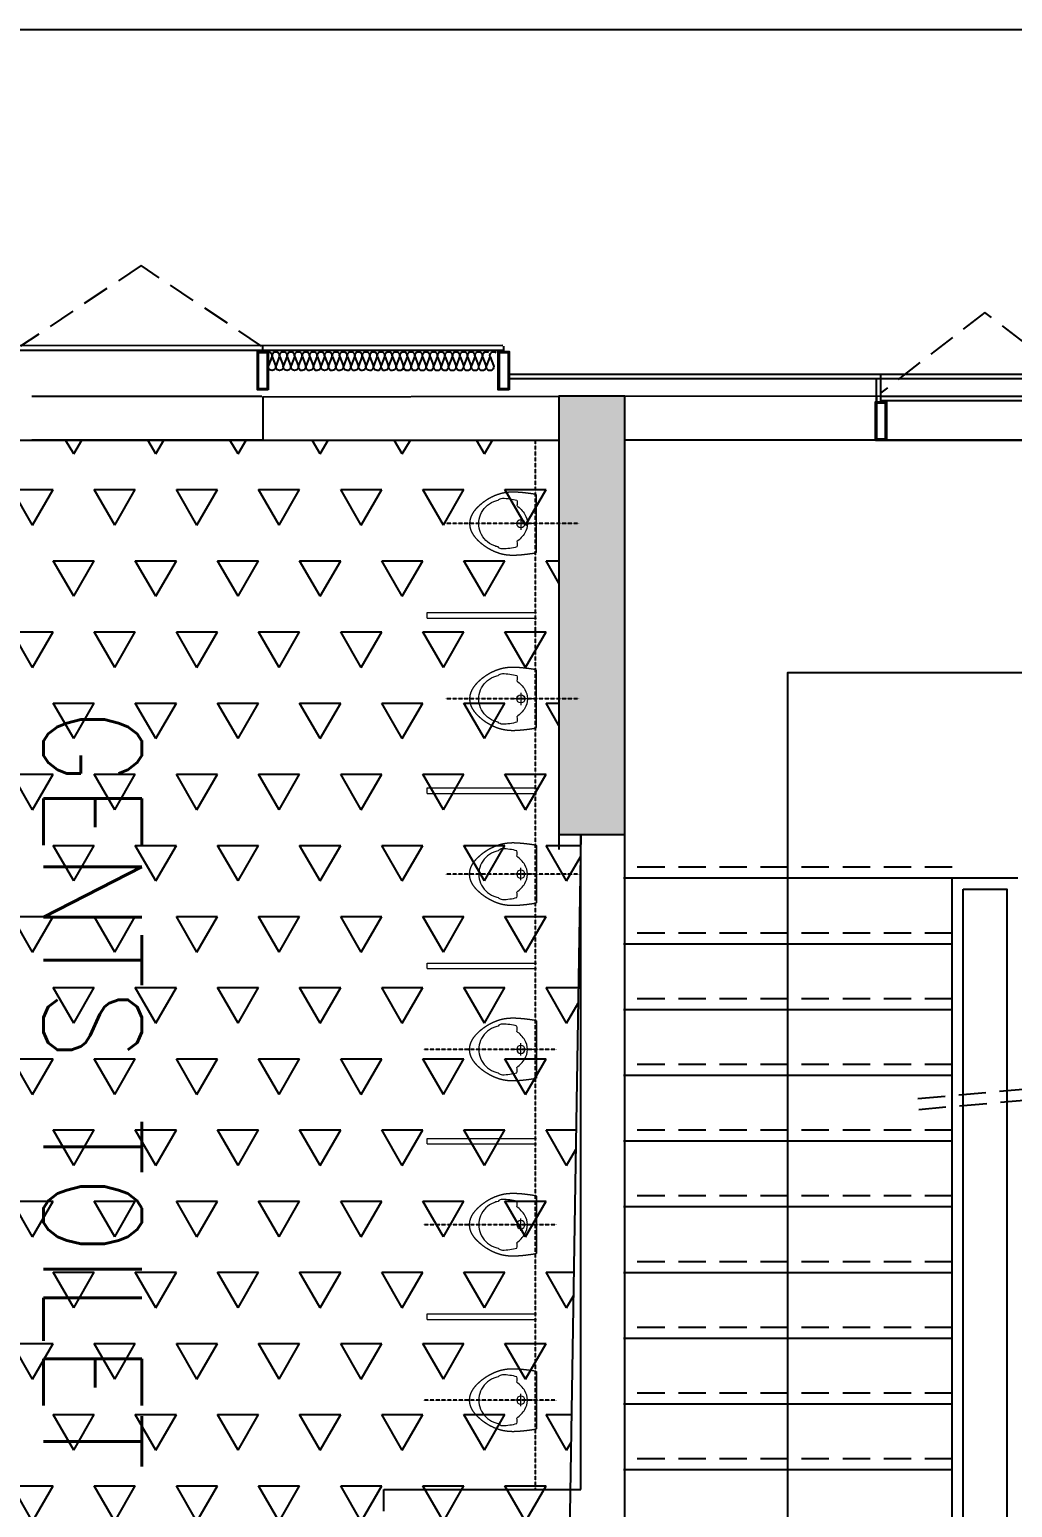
# Model space of a CAD drawing. Header units: millimetres. Extents: x 4688743 to 4806056, y -3017657 to -2960297.
# Drawn here: x 4745236 to 4749723, y -2970836 to -2964091 of the extents above; entities that cross this region are included whole.
import ezdxf

# ---------------------------------------------------------------- set-up
doc = ezdxf.new("R2010")
doc.units = ezdxf.units.MM
doc.header["$MEASUREMENT"] = 0
doc.linetypes.add('CONTINU', pattern=[0])
doc.linetypes.add('HIDDEN', pattern=[0.375, 0.25, -0.125])
for name, color, linetype in [('a-col', 3, 'Continuous'), ('a-cutline', 21, 'HIDDEN'), ('a-ele 1', 1, 'Continuous'), ('a-hat col', 254, 'Continuous'), ('a-railing', 58, 'Continuous'), ('a-spandral panel', 151, 'Continuous'), ('a-stair', 1, 'Continuous'), ('a-stair cl', 162, 'Continuous'), ('a-stairwell', 4, 'Continuous'), ('a-strl line', 59, 'HIDDEN'), ('a-text m', 4, 'Continuous'), ('a-vision panel', 141, 'Continuous'), ('C-WALL', 123, 'Continuous'), ('ELE1', 1, 'Continuous'), ('glazing', 5, 'Continuous'), ('I-CEIL', 11, 'CONTINU'), ('I-CLNG-GRID', 31, 'Continuous'), ('I-PART', 1, 'Continuous'), ('MATEL CLADDING', 145, 'Continuous'), ('PARTITION', 152, 'Continuous'), ('PL carpet', 7, 'Continuous'), ('thin', 1, 'Continuous'), ('wall', 4, 'Continuous')]:
    doc.layers.add(name, color=color, linetype=linetype)
doc.layers.add('FIXTURES', color=1, linetype='Continuous', lineweight=15)
doc.styles.add('a-textm', font='simplex.shx', dxfattribs={"width": 0.85})

# ---------------------------------------------------------------- blocks, each defined once
blk = doc.blocks.new('PROFILE_GLZ_MULI_END')
at = {"color": 4}
blk.add_lwpolyline([(25, -25), (25, 0)], dxfattribs=at)
for points in [[(50, -200), (0, -200), (0, -25), (50, -25)], [(45, -195), (5, -195), (5, -30), (45, -30)]]:
    blk.add_lwpolyline(points, close=True, dxfattribs=at)
blk = doc.blocks.new('SP')
at = {"layer": 'a-spandral panel'}
for p, q in [((32124.2, -28116, 0), (32095.8, -28105.2, 0)), ((32124.2, -28116, 0), (32095.8, -28105.2, 0)), ((32124.2, -28117.6, 0), (32095.8, -28128.4, 0)), ((32124.2, -28117.6, 0), (32095.8, -28128.4, 0)), ((32124.2, -28140.8, 0), (32095.8, -28130, 0)), ((32124.2, -28140.8, 0), (32095.8, -28130, 0)), ((32124.2, -28142.4, 0), (32095.8, -28153.2, 0)), ((32124.2, -28142.4, 0), (32095.8, -28153.2, 0)), ((32124.2, -28165.6, 0), (32095.8, -28154.8, 0)), ((32124.2, -28165.6, 0), (32095.8, -28154.8, 0)), ((32124.2, -28167.2, 0), (32095.8, -28178, 0)), ((32124.2, -28167.2, 0), (32095.8, -28178, 0)), ((32124.2, -28190.5, 0), (32095.8, -28179.7, 0)), ((32124.2, -28190.5, 0), (32095.8, -28179.7, 0)), ((32124.2, -28192.1, 0), (32095.8, -28202.9, 0)), ((32124.2, -28192.1, 0), (32095.8, -28202.9, 0)), ((32124.2, -28215.3, 0), (32095.8, -28204.5, 0)), ((32124.2, -28215.3, 0), (32095.8, -28204.5, 0)), ((32124.2, -28216.9, 0), (32095.8, -28227.7, 0)), ((32124.2, -28216.9, 0), (32095.8, -28227.7, 0)), ((32124.2, -28240.1, 0), (32095.8, -28229.3, 0)), ((32124.2, -28240.1, 0), (32095.8, -28229.3, 0)), ((32124.2, -28241.8, 0), (32095.8, -28252.5, 0)), ((32124.2, -28241.8, 0), (32095.8, -28252.5, 0)), ((32124.2, -28265, 0), (32095.8, -28254.2, 0)), ((32124.2, -28265, 0), (32095.8, -28254.2, 0)), ((32124.2, -28266.6, 0), (32095.8, -28277.4, 0)), ((32124.2, -28266.6, 0), (32095.8, -28277.4, 0)), ((32124.2, -28289.8, 0), (32095.8, -28279, 0)), ((32124.2, -28289.8, 0), (32095.8, -28279, 0)), ((32124.2, -28291.4, 0), (32095.8, -28302.2, 0)), ((32124.2, -28291.4, 0), (32095.8, -28302.2, 0)), ((32124.2, -28314.7, 0), (32095.8, -28303.9, 0)), ((32124.2, -28314.7, 0), (32095.8, -28303.9, 0)), ((32124.2, -28314.7, 0), (32095.8, -28303.9, 0)), ((32124.2, -28314.7, 0), (32095.8, -28303.9, 0)), ((32124.2, -28316.3, 0), (32095.8, -28327.1, 0)), ((32124.2, -28316.3, 0), (32095.8, -28327.1, 0)), ((32124.2, -28316.3, 0), (32095.8, -28327.1, 0)), ((32124.2, -28316.3, 0), (32095.8, -28327.1, 0)), ((32124.2, -28339.5, 0), (32095.8, -28328.7, 0)), ((32124.2, -28339.5, 0), (32095.8, -28328.7, 0)), ((32124.2, -28341.1, 0), (32095.8, -28351.9, 0)), ((32124.2, -28341.1, 0), (32095.8, -28351.9, 0)), ((32124.2, -28364.4, 0), (32095.8, -28353.6, 0)), ((32124.2, -28364.4, 0), (32095.8, -28353.6, 0)), ((32124.2, -28366, 0), (32095.8, -28376.8, 0)), ((32124.2, -28389.2, 0), (32095.8, -28378.4, 0)), ((32124.2, -28389.2, 0), (32095.8, -28378.4, 0)), ((32124.2, -28390.8, 0), (32095.8, -28401.6, 0)), ((32124.2, -28390.8, 0), (32095.8, -28401.6, 0)), ((32124.2, -28414, 0), (32095.8, -28403.2, 0)), ((32124.2, -28414, 0), (32095.8, -28403.2, 0)), ((32124.2, -28415.6, 0), (32095.8, -28426.4, 0)), ((32124.2, -28415.6, 0), (32095.8, -28426.4, 0)), ((32124.2, -28438.9, 0), (32095.8, -28428.1, 0)), ((32124.2, -28438.9, 0), (32095.8, -28428.1, 0)), ((32124.2, -28440.5, 0), (32095.8, -28451.3, 0)), ((32124.2, -28440.5, 0), (32095.8, -28451.3, 0)), ((32124.2, -28463.7, 0), (32095.8, -28452.9, 0)), ((32124.2, -28463.7, 0), (32095.8, -28452.9, 0)), ((32124.2, -28465.3, 0), (32095.8, -28476.1, 0)), ((32124.2, -28465.3, 0), (32095.8, -28476.1, 0)), ((32124.2, -28488.5, 0), (32095.8, -28477.7, 0)), ((32124.2, -28488.5, 0), (32095.8, -28477.7, 0)), ((32124.2, -28490.2, 0), (32095.8, -28501, 0)), ((32124.2, -28490.2, 0), (32095.8, -28501, 0)), ((32124.2, -28513.4, 0), (32095.8, -28502.6, 0)), ((32124.2, -28513.4, 0), (32095.8, -28502.6, 0)), ((32124.2, -28515, 0), (32095.8, -28525.8, 0)), ((32124.2, -28515, 0), (32095.8, -28525.8, 0)), ((32124.2, -28538.2, 0), (32095.8, -28527.4, 0)), ((32124.2, -28538.2, 0), (32095.8, -28527.4, 0)), ((32124.2, -28539.8, 0), (32095.8, -28550.6, 0)), ((32124.2, -28539.8, 0), (32095.8, -28550.6, 0)), ((32124.2, -28563.1, 0), (32095.8, -28552.3, 0)), ((32124.2, -28563.1, 0), (32095.8, -28552.3, 0)), ((32124.2, -28564.7, 0), (32095.8, -28575.5, 0)), ((32124.2, -28588, 0), (32095.8, -28577.2, 0)), ((32124.2, -28588, 0), (32095.8, -28577.2, 0)), ((32124.2, -28589.6, 0), (32095.8, -28600.4, 0)), ((32124.2, -28589.6, 0), (32095.8, -28600.4, 0)), ((32124.2, -28612.8, 0), (32095.8, -28602, 0)), ((32124.2, -28612.8, 0), (32095.8, -28602, 0)), ((32124.2, -28614.4, 0), (32095.8, -28625.2, 0)), ((32124.2, -28614.4, 0), (32095.8, -28625.2, 0)), ((32124.2, -28637.7, 0), (32095.8, -28626.9, 0)), ((32124.2, -28637.7, 0), (32095.8, -28626.9, 0)), ((32124.2, -28639.3, 0), (32095.8, -28650.1, 0)), ((32124.2, -28639.3, 0), (32095.8, -28650.1, 0)), ((32124.2, -28662.5, 0), (32095.8, -28651.7, 0)), ((32124.2, -28662.5, 0), (32095.8, -28651.7, 0)), ((32124.2, -28664.1, 0), (32095.8, -28674.9, 0)), ((32124.2, -28664.1, 0), (32095.8, -28674.9, 0)), ((32124.2, -28687.4, 0), (32095.8, -28676.6, 0)), ((32124.2, -28689, 0), (32095.8, -28699.8, 0)), ((32124.2, -28712.2, 0), (32095.8, -28701.4, 0)), ((32124.2, -28713.8, 0), (32095.8, -28724.6, 0)), ((32124.2, -28737, 0), (32095.8, -28726.2, 0)), ((32124.2, -28738.6, 0), (32095.8, -28749.4, 0)), ((32124.2, -28761.9, 0), (32095.8, -28751.1, 0)), ((32124.2, -28763.5, 0), (32095.8, -28774.3, 0)), ((32124.2, -28786.7, 0), (32095.8, -28775.9, 0)), ((32124.2, -28788.3, 0), (32095.8, -28799.1, 0)), ((32124.2, -28811.5, 0), (32095.8, -28800.7, 0)), ((32124.2, -28813.1, 0), (32095.8, -28823.9, 0)), ((32124.2, -28836.4, 0), (32095.8, -28825.6, 0)), ((32124.2, -28838, 0), (32095.8, -28848.8, 0))]:
    blk.add_line(p, q, dxfattribs=at)
at = {"layer": 'a-spandral panel', "extrusion": (0, 0, -1)}
for centre, major_axis, start_param, end_param in [((32091.4, -28116.8, 0), (12.4, 0.1), 1.213288, 5.080477), ((32091.4, -28141.6, 0), (12.4, 0.1), 1.213288, 5.080477), ((32128.6, -28104.4, 0), (-12.4, 0), 3.039863, 5.075357), ((32128.6, -28129.2, 0), (-12.4, 0), 1.207828, 5.075357), ((32091.4, -28166.4, 0), (12.4, 0.1), 1.213288, 5.080477), ((32091.4, -28191.3, 0), (12.4, 0.1), 1.213288, 5.080477), ((32128.6, -28154, 0), (-12.4, 0), 1.207828, 5.075357), ((32128.6, -28178.9, 0), (-12.4, 0), 1.207828, 5.075357), ((32091.4, -28216.1, 0), (12.4, 0.1), 1.213288, 5.080477), ((32091.4, -28240.9, 0), (-12.4, 0.3), 4.32193, 8.189119), ((32128.6, -28203.7, 0), (-12.4, 0), 1.207828, 5.075357), ((32128.6, -28228.5, 0), (12.4, 0.1), 4.360844, 8.228374), ((32091.4, -28265.8, 0), (-12.4, 0.3), 4.32193, 8.189119), ((32091.4, -28290.6, 0), (12.4, 0.2), 1.224344, 5.091533), ((32128.6, -28253.4, 0), (-12.4, 0), 1.207828, 5.075357), ((32128.6, -28278.2, 0), (-12.4, 0), 1.207828, 5.075357), ((32091.4, -28315.5, 0), (12.4, 0.1), 1.213288, 5.080477), ((32091.4, -28315.5, 0), (12.4, 0.1), 1.213288, 5.080477), ((32091.4, -28340.3, 0), (12.4, 0.1), 1.213288, 5.080477), ((32128.6, -28303.1, 0), (12.4, 0.1), 4.360844, 8.228374), ((32128.6, -28327.9, 0), (12.4, 0.1), 4.360844, 8.228374), ((32091.4, -28365.2, 0), (-12.4, 0.1), 4.344301, 8.21149), ((32091.4, -28390, 0), (12.4, 0.1), 1.213288, 5.080477), ((32128.6, -28352.7, 0), (-12.4, 0), 1.207828, 5.075357), ((32128.6, -28377.6, 0), (-12.4, 0), 1.207828, 5.075357), ((32091.4, -28414.8, 0), (12.4, 0.1), 1.213288, 5.080477), ((32091.4, -28439.7, 0), (-12.4, 0.1), 4.344301, 8.21149), ((32128.6, -28402.4, 0), (12.4, 0.1), 4.360844, 8.228374), ((32128.6, -28427.2, 0), (-12.4, 0), 1.207828, 5.075357), ((32091.4, -28464.5, 0), (-12.4, 0.1), 4.344301, 8.21149), ((32091.4, -28489.4, 0), (12.4, 0.1), 1.213288, 5.080477), ((32128.6, -28452.1, 0), (-12.4, 0), 1.207828, 5.075357), ((32128.6, -28476.9, 0), (-12.4, 0), 1.207828, 5.075357), ((32091.4, -28514.2, 0), (-12.4, 0.3), 4.32193, 8.189119), ((32091.4, -28539, 0), (-12.4, 0.3), 4.32193, 8.189119), ((32128.6, -28501.8, 0), (12.4, 0.1), 4.360844, 8.228374), ((32128.6, -28526.6, 0), (-12.4, 0), 1.207828, 5.075357), ((32091.4, -28563.9, 0), (12.4, 0.2), 2.415472, 5.091533), ((32091.4, -28563.9, 0), (-12.4, 0.3), 4.32193, 8.189119), ((32091.4, -28588.8, 0), (-12.4, 0.1), 4.344301, 8.21149), ((32128.6, -28551.5, 0), (-12.4, 0), 1.207828, 5.075357), ((32128.6, -28576.4, 0), (-12.4, 0), 1.207828, 5.075357), ((32091.4, -28613.6, 0), (12.4, 0.1), 1.213288, 5.080477), ((32091.4, -28638.5, 0), (-12.4, 0.3), 4.32193, 8.189119), ((32128.6, -28601.2, 0), (-12.4, 0), 1.207828, 5.075357), ((32128.6, -28626.1, 0), (12.4, 0.1), 4.360844, 8.228374), ((32091.4, -28663.3, 0), (-12.4, 0.3), 4.32193, 8.189119), ((32091.4, -28688.2, 0), (-12.4, 0.3), 4.32193, 8.189119), ((32128.6, -28650.9, 0), (-12.4, 0), 1.207828, 5.075357), ((32128.6, -28675.7, 0), (-12.4, 0), 1.207828, 5.075357), ((32128.6, -28675.7, 0), (-12.4, 0), 1.207828, 5.075357), ((32091.4, -28713, 0), (-12.4, 0.3), 4.32193, 8.189119), ((32091.4, -28737.8, 0), (-12.4, 0.3), 4.32193, 8.189119), ((32128.6, -28700.6, 0), (-12.4, 0), 1.207828, 5.075357), ((32128.6, -28700.6, 0), (-12.4, 0), 1.207828, 5.075357), ((32128.6, -28725.4, 0), (-12.4, 0), 1.207828, 5.075357), ((32128.6, -28725.4, 0), (-12.4, 0), 1.207828, 5.075357), ((32091.4, -28762.7, 0), (-12.4, 0.3), 4.32193, 8.189119), ((32091.4, -28787.5, 0), (-12.4, 0.3), 4.32193, 8.189119), ((32128.6, -28750.2, 0), (-12.4, 0), 1.207828, 5.075357), ((32128.6, -28750.2, 0), (-12.4, 0), 1.207828, 5.075357), ((32128.6, -28775.1, 0), (-12.4, 0), 1.207828, 5.075357), ((32128.6, -28775.1, 0), (-12.4, 0), 1.207828, 5.075357), ((32091.4, -28812.3, 0), (-12.4, 0.3), 4.32193, 8.189119), ((32128.6, -28799.9, 0), (-12.4, 0), 1.207828, 3.817737), ((32128.6, -28799.9, 0), (-12.4, 0), 1.207828, 5.075357), ((32128.6, -28799.9, 0), (-12.4, 0), 1.207828, 5.075357), ((32128.6, -28824.7, 0), (-12.4, 0), 1.207828, 3.817737), ((32091.4, -28837.2, 0), (-12.4, 0.3), 4.32193, 8.189119), ((32128.6, -28849.6, 0), (-12.4, 0), 1.207828, 3.817737)]:
    blk.add_ellipse(centre, major_axis=major_axis, ratio=1, start_param=start_param, end_param=end_param, dxfattribs=at)
blk = doc.blocks.new('UR')
for p, q in [((-3.2, 24.4), (-3.2, -78.4)), ((-31.1, -47.6), (25.7, -47.6))]:
    blk.add_line(p, q)
blk.add_lwpolyline([(-3.2, -281.5), (-3.2, -281.5), (-2.4, -281.5), (-1.6, -281.5), (-0.8, -281.5), (0, -281.4), (0.8, -281.4), (1.7, -281.4), (2.5, -281.3), (3.3, -281.3), (4.1, -281.2), (4.9, -281.1), (5.7, -281.1), (6.5, -281), (7.4, -280.9), (8.2, -280.8), (9, -280.7), (9.8, -280.5), (10.6, -280.4), (11.4, -280.3), (12.2, -280.1), (13.1, -280), (13.9, -279.8), (14.7, -279.6), (15.5, -279.5), (16.3, -279.3), (17.1, -279.1), (17.9, -278.9), (18.8, -278.7), (19.6, -278.4), (20.4, -278.2), (21.2, -278), (22, -277.7), (22.8, -277.5), (23.6, -277.2), (24.5, -276.9), (25.3, -276.6), (26.1, -276.3), (26.9, -276), (27.7, -275.7), (28.5, -275.4), (29.3, -275.1), (30.2, -274.7), (31, -274.4), (31.8, -274), (32.6, -273.6), (33.4, -273.3), (34.2, -272.9), (35.1, -272.5), (35.9, -272.1), (36.7, -271.7), (37.5, -271.2), (38.3, -270.8), (39.1, -270.4), (40, -269.9), (40.8, -269.5), (41.6, -269), (42.4, -268.5), (43.2, -268), (44, -267.5), (44.9, -267), (45.7, -266.5), (46.5, -266), (47.3, -265.4), (48.1, -264.9), (49, -264.3), (49.8, -263.7), (50.6, -263.2), (51.4, -262.6), (52.2, -262), (53, -261.4), (53.9, -260.8), (54.7, -260.1), (55.5, -259.5), (56.3, -258.8), (57.1, -258.2), (58, -257.5), (58.8, -256.9), (59.6, -256.2), (60.4, -255.5), (61.2, -254.8), (62, -254.1), (62.8, -253.4), (63.6, -252.7), (64.4, -252), (65.3, -251.2), (66.1, -250.5), (66.9, -249.7), (67.7, -249), (68.5, -248.2), (69.3, -247.4), (70.1, -246.7), (70.9, -245.9), (71.7, -245.1), (72.4, -244.3), (73.2, -243.5), (74, -242.7), (74.8, -241.9), (75.6, -241), (76.4, -240.2), (77.1, -239.4), (77.9, -238.6), (78.7, -237.7), (79.5, -236.9), (80.2, -236), (81, -235.2), (81.7, -234.3), (82.5, -233.4), (83.3, -232.6), (84, -231.7), (84.7, -230.8), (85.5, -229.9), (86.2, -229), (87, -228.1), (87.7, -227.2), (88.4, -226.3), (89.1, -225.4), (89.9, -224.5), (90.6, -223.6), (91.3, -222.7), (92, -221.8), (92.7, -220.9), (93.4, -219.9), (94.1, -219), (94.8, -218.1), (95.5, -217.1), (96.1, -216.2), (96.8, -215.3), (97.5, -214.3), (98.1, -213.4), (98.8, -212.5), (99.5, -211.5), (100.1, -210.6), (100.8, -209.6), (101.4, -208.7), (102, -207.7), (102.7, -206.8), (103.3, -205.8), (103.9, -204.9), (104.5, -203.9), (105.1, -203), (105.7, -202), (106.3, -201.1), (106.9, -200.1), (107.5, -199.1), (108.1, -198.2), (108.6, -197.2), (109.2, -196.2), (109.8, -195.3), (110.3, -194.3), (110.9, -193.3), (111.4, -192.4), (112, -191.4), (112.5, -190.4), (113.1, -189.4), (113.6, -188.5), (114.1, -187.5), (114.6, -186.5), (115.2, -185.5), (115.7, -184.6), (116.2, -183.6), (116.7, -182.6), (117.2, -181.6), (117.6, -180.6), (118.1, -179.7), (118.6, -178.7), (119.1, -177.7), (119.5, -176.7), (120, -175.7), (120.5, -174.7), (120.9, -173.7), (121.4, -172.8), (121.8, -171.8), (122.2, -170.8), (122.7, -169.8), (123.1, -168.8), (123.5, -167.8), (123.9, -166.8), (124.3, -165.8), (124.8, -164.8), (125.2, -163.8), (125.5, -162.8), (125.9, -161.8), (126.3, -160.9), (126.7, -159.9), (127.1, -158.9), (127.4, -157.9), (127.8, -156.9), (128.2, -155.9), (128.5, -154.9), (128.9, -153.9), (129.2, -152.9), (129.6, -151.9), (129.9, -150.9), (130.2, -149.9), (130.6, -148.9), (130.9, -147.9), (131.2, -146.9), (131.5, -145.9), (131.8, -144.9), (132.1, -143.9), (132.4, -142.9), (132.7, -141.9), (133, -140.9), (133.2, -139.9), (133.5, -138.9), (133.8, -137.9), (134, -136.9), (134.3, -135.8), (134.6, -134.8), (134.8, -133.8), (135, -132.8), (135.3, -131.8), (135.5, -130.8), (135.7, -129.7), (136, -128.7), (136.2, -127.7), (136.4, -126.7), (136.6, -125.6), (136.8, -124.6), (137, -123.6), (137.2, -122.5), (137.4, -121.5), (137.6, -120.4), (137.7, -119.4), (137.9, -118.3), (138.1, -117.3), (138.2, -116.2), (138.4, -115.1), (138.5, -114.1), (138.7, -113), (138.8, -111.9), (138.9, -110.8), (139.1, -109.7), (139.2, -108.7), (139.3, -107.6), (139.4, -106.5), (139.5, -105.4), (139.6, -104.3), (139.7, -103.1), (139.8, -102), (139.9, -100.9), (140, -99.8), (140, -98.6), (140.1, -97.5), (140.2, -96.3), (140.2, -95.2), (140.3, -94), (140.3, -92.9), (140.4, -91.7), (140.4, -90.5), (140.4, -89.4), (140.4, -88.2), (140.5, -87), (140.5, -85.8), (140.5, -84.6), (140.5, -83.4), (140.5, -82.1), (140.5, -80.9), (140.5, -79.7), (140.4, -78.4), (140.4, -77.2), (140.4, -75.9), (140.4, -74.7), (140.3, -73.4), (140.3, -72.2), (140.2, -70.9), (140.2, -69.6), (140.1, -68.3), (140.1, -67.1), (140, -65.8), (139.9, -64.5), (139.9, -63.2), (139.8, -61.9), (139.7, -60.6), (139.6, -59.3), (139.5, -58.1), (139.4, -56.8), (139.3, -55.5), (139.2, -54.2), (139.1, -52.9), (139, -51.6), (138.9, -50.3), (138.8, -49), (138.7, -47.7), (138.6, -46.5), (138.5, -45.2), (138.4, -43.9), (138.2, -42.7), (138.1, -41.4), (138, -40.1), (137.9, -38.9), (137.7, -37.6), (137.6, -36.4), (137.5, -35.2), (137.3, -33.9), (137.2, -32.7), (137.1, -31.5), (137, -30.3), (136.8, -29.1), (136.7, -27.9), (136.5, -26.7), (136.4, -25.6), (136.3, -24.4), (136.1, -23.3), (136, -22.1), (135.9, -21), (135.7, -19.9), (135.6, -18.8), (135.5, -17.7), (135.3, -16.6), (135.2, -15.5), (135.1, -14.5), (134.9, -13.5), (134.8, -12.4), (134.7, -11.4), (134.5, -10.4), (134.4, -9.5), (134.3, -8.5), (134.2, -7.5), (134.1, -6.6), (133.9, -5.7), (133.8, -4.8), (133.7, -3.9), (133.6, -3.1), (133.5, -2.2), (133.4, -1.4), (133.2, -0.6), (133.1, 0.2), (133, 1), (132.9, 1.8), (132.8, 2.6), (132.7, 3.3), (132.6, 4), (132.5, 4.7), (132.4, 5.4), (132.3, 6.1), (132.2, 6.8), (132.1, 7.4), (132, 8.1), (131.9, 8.7), (131.8, 9.3), (131.6, 10), (131.5, 10.6), (131.4, 11.1), (131.3, 11.7), (131.2, 12.3), (131.1, 12.9), (131, 13.4), (130.8, 13.9), (130.7, 14.5), (130.6, 15), (130.4, 15.5), (130.3, 16), (130.2, 16.5), (130, 17), (129.9, 17.5), (129.7, 18), (129.6, 18.5), (129.4, 18.9), (129.3, 19.4), (129.1, 19.8), (128.9, 20.3), (128.8, 20.7), (128.6, 21.2), (128.4, 21.6), (128.2, 22), (128.1, 22.4), (127.9, 22.7), (127.8, 23.1), (127.6, 23.3), (127.4, 23.6), (126.7, 23.8), (125.1, 23.9), (121.9, 24.1), (116.7, 24.2), (109, 24.2), (98.2, 24.3), (84, 24.3), (65.9, 24.4), (44.8, 24.4), (21.7, 24.4), (-2.4, 24.4), (-3.2, 24.4), (-4.1, 24.4), (-28.2, 24.4), (-51.3, 24.4), (-72.4, 24.4), (-90.5, 24.3), (-104.7, 24.3), (-115.5, 24.2), (-123.2, 24.2), (-128.4, 24.1), (-131.6, 23.9), (-133.2, 23.8), (-133.9, 23.6), (-134.1, 23.3), (-134.2, 23.1), (-134.4, 22.7), (-134.5, 22.4), (-134.7, 22), (-134.9, 21.6), (-135.1, 21.2), (-135.2, 20.7), (-135.4, 20.3), (-135.6, 19.8), (-135.8, 19.4), (-135.9, 18.9), (-136.1, 18.5), (-136.2, 18), (-136.4, 17.5), (-136.5, 17), (-136.7, 16.5), (-136.8, 16), (-136.9, 15.5), (-137.1, 15), (-137.2, 14.5), (-137.3, 13.9), (-137.4, 13.4), (-137.6, 12.9), (-137.7, 12.3), (-137.8, 11.7), (-137.9, 11.1), (-138, 10.6), (-138.1, 10), (-138.2, 9.3), (-138.4, 8.7), (-138.5, 8.1), (-138.6, 7.4), (-138.7, 6.8), (-138.8, 6.1), (-138.9, 5.4), (-139, 4.7), (-139.1, 4), (-139.2, 3.3), (-139.3, 2.6), (-139.4, 1.8), (-139.5, 1), (-139.6, 0.2), (-139.7, -0.6), (-139.8, -1.4), (-140, -2.2), (-140.1, -3.1), (-140.2, -3.9), (-140.3, -4.8), (-140.4, -5.7), (-140.5, -6.6), (-140.7, -7.5), (-140.8, -8.5), (-140.9, -9.5), (-141, -10.4), (-141.2, -11.4), (-141.3, -12.4), (-141.4, -13.5), (-141.6, -14.5), (-141.7, -15.5), (-141.8, -16.6), (-142, -17.7), (-142.1, -18.8), (-142.2, -19.9), (-142.4, -21), (-142.5, -22.1), (-142.6, -23.3), (-142.8, -24.4), (-142.9, -25.6), (-143, -26.7), (-143.2, -27.9), (-143.3, -29.1), (-143.4, -30.3), (-143.6, -31.5), (-143.7, -32.7), (-143.8, -33.9), (-144, -35.2), (-144.1, -36.4), (-144.2, -37.6), (-144.4, -38.9), (-144.5, -40.1), (-144.6, -41.4), (-144.7, -42.7), (-144.8, -43.9), (-145, -45.2), (-145.1, -46.5), (-145.2, -47.7), (-145.3, -49), (-145.4, -50.3), (-145.5, -51.6), (-145.6, -52.9), (-145.7, -54.2), (-145.8, -55.5), (-145.9, -56.8), (-146, -58.1), (-146.1, -59.3), (-146.2, -60.6), (-146.3, -61.9), (-146.3, -63.2), (-146.4, -64.5), (-146.5, -65.8), (-146.6, -67.1), (-146.6, -68.3), (-146.7, -69.6), (-146.7, -70.9), (-146.8, -72.2), (-146.8, -73.4), (-146.9, -74.7), (-146.9, -75.9), (-146.9, -77.2), (-146.9, -78.4), (-147, -79.7), (-147, -80.9), (-147, -82.1), (-147, -83.4), (-147, -84.6), (-147, -85.8), (-147, -87), (-146.9, -88.2), (-146.9, -89.4), (-146.9, -90.5), (-146.8, -91.7), (-146.8, -92.9), (-146.8, -94), (-146.7, -95.2), (-146.7, -96.3), (-146.6, -97.5), (-146.5, -98.6), (-146.5, -99.8), (-146.4, -100.9), (-146.3, -102), (-146.2, -103.1), (-146.1, -104.3), (-146, -105.4), (-145.9, -106.5), (-145.8, -107.6), (-145.7, -108.7), (-145.6, -109.7), (-145.4, -110.8), (-145.3, -111.9), (-145.2, -113), (-145, -114.1), (-144.9, -115.1), (-144.7, -116.2), (-144.6, -117.3), (-144.4, -118.3), (-144.2, -119.4), (-144, -120.4), (-143.9, -121.5), (-143.7, -122.5), (-143.5, -123.6), (-143.3, -124.6), (-143.1, -125.6), (-142.9, -126.7), (-142.7, -127.7), (-142.5, -128.7), (-142.2, -129.7), (-142, -130.8), (-141.8, -131.8), (-141.5, -132.8), (-141.3, -133.8), (-141, -134.8), (-140.8, -135.8), (-140.5, -136.9), (-140.3, -137.9), (-140, -138.9), (-139.7, -139.9), (-139.5, -140.9), (-139.2, -141.9), (-138.9, -142.9), (-138.6, -143.9), (-138.3, -144.9), (-138, -145.9), (-137.7, -146.9), (-137.4, -147.9), (-137, -148.9), (-136.7, -149.9), (-136.4, -150.9), (-136.1, -151.9), (-135.7, -152.9), (-135.4, -153.9), (-135, -154.9), (-134.7, -155.9), (-134.3, -156.9), (-133.9, -157.9), (-133.6, -158.9), (-133.2, -159.9), (-132.8, -160.9), (-132.4, -161.8), (-132, -162.8), (-131.6, -163.8), (-131.2, -164.8), (-130.8, -165.8), (-130.4, -166.8), (-130, -167.8), (-129.6, -168.8), (-129.2, -169.8), (-128.7, -170.8), (-128.3, -171.8), (-127.9, -172.8), (-127.4, -173.7), (-127, -174.7), (-126.5, -175.7), (-126, -176.7), (-125.6, -177.7), (-125.1, -178.7), (-124.6, -179.7), (-124.1, -180.6), (-123.6, -181.6), (-123.2, -182.6), (-122.7, -183.6), (-122.2, -184.6), (-121.6, -185.5), (-121.1, -186.5), (-120.6, -187.5), (-120.1, -188.5), (-119.6, -189.4), (-119, -190.4), (-118.5, -191.4), (-117.9, -192.4), (-117.4, -193.3), (-116.8, -194.3), (-116.3, -195.3), (-115.7, -196.2), (-115.1, -197.2), (-114.6, -198.2), (-114, -199.1), (-113.4, -200.1), (-112.8, -201.1), (-112.2, -202), (-111.6, -203), (-111, -203.9), (-110.4, -204.9), (-109.8, -205.8), (-109.1, -206.8), (-108.5, -207.7), (-107.9, -208.7), (-107.2, -209.6), (-106.6, -210.6), (-105.9, -211.5), (-105.3, -212.5), (-104.6, -213.4), (-104, -214.3), (-103.3, -215.3), (-102.6, -216.2), (-102, -217.1), (-101.3, -218.1), (-100.6, -219), (-99.9, -219.9), (-99.2, -220.9), (-98.5, -221.8), (-97.8, -222.7), (-97.1, -223.6), (-96.4, -224.5), (-95.6, -225.4), (-94.9, -226.3), (-94.2, -227.2), (-93.5, -228.1), (-92.7, -229), (-92, -229.9), (-91.2, -230.8), (-90.5, -231.7), (-89.7, -232.6), (-89, -233.4), (-88.2, -234.3), (-87.5, -235.2), (-86.7, -236), (-85.9, -236.9), (-85.2, -237.7), (-84.4, -238.6), (-83.6, -239.4), (-82.9, -240.2), (-82.1, -241), (-81.3, -241.9), (-80.5, -242.7), (-79.7, -243.5), (-78.9, -244.3), (-78.1, -245.1), (-77.4, -245.9), (-76.6, -246.7), (-75.8, -247.4), (-75, -248.2), (-74.2, -249), (-73.4, -249.7), (-72.6, -250.5), (-71.7, -251.2), (-70.9, -252), (-70.1, -252.7), (-69.3, -253.4), (-68.5, -254.1), (-67.7, -254.8), (-66.9, -255.5), (-66.1, -256.2), (-65.3, -256.9), (-64.4, -257.5), (-63.6, -258.2), (-62.8, -258.8), (-62, -259.5), (-61.2, -260.1), (-60.4, -260.8), (-59.5, -261.4), (-58.7, -262), (-57.9, -262.6), (-57.1, -263.2), (-56.3, -263.7), (-55.4, -264.3), (-54.6, -264.9), (-53.8, -265.4), (-53, -266), (-52.2, -266.5), (-51.4, -267), (-50.5, -267.5), (-49.7, -268), (-48.9, -268.5), (-48.1, -269), (-47.3, -269.5), (-46.4, -269.9), (-45.6, -270.4), (-44.8, -270.8), (-44, -271.2), (-43.2, -271.7), (-42.4, -272.1), (-41.5, -272.5), (-40.7, -272.9), (-39.9, -273.3), (-39.1, -273.6), (-38.3, -274), (-37.5, -274.4), (-36.7, -274.7), (-35.8, -275.1), (-35, -275.4), (-34.2, -275.7), (-33.4, -276), (-32.6, -276.3), (-31.8, -276.6), (-30.9, -276.9), (-30.1, -277.2), (-29.3, -277.5), (-28.5, -277.7), (-27.7, -278), (-26.9, -278.2), (-26.1, -278.4), (-25.2, -278.7), (-24.4, -278.9), (-23.6, -279.1), (-22.8, -279.3), (-22, -279.5), (-21.2, -279.6), (-20.4, -279.8), (-19.5, -280), (-18.7, -280.1), (-17.9, -280.3), (-17.1, -280.4), (-16.3, -280.5), (-15.5, -280.7), (-14.7, -280.8), (-13.8, -280.9), (-13, -281), (-12.2, -281.1), (-11.4, -281.1), (-10.6, -281.2), (-9.8, -281.3), (-9, -281.3), (-8.2, -281.4), (-7.3, -281.4), (-6.5, -281.4), (-5.7, -281.5), (-4.9, -281.5), (-4.1, -281.5), (-3.3, -281.5)], close=True)
blk.add_lwpolyline([(-3.2, -17.9, -0.002604), (-2.4, -17.9, -0.135892), (39.1, -29.4, -0.106941), (78.7, -66.6, -0.190863), (103.1, -65.6, -0.069767), (112.3, -131.5, -0.208577), (103.1, -151.8, -0.045976), (97, -171.4, -0.098109), (73.1, -207.3, -0.098867), (37.3, -231.3, -0.095968), (-3.2, -239.6, -0.095968), (-43.8, -231.3, -0.098867), (-79.6, -207.3, -0.098109), (-103.5, -171.4, -0.045976), (-109.6, -151.8, -0.208577), (-118.8, -131.5, -0.069767), (-109.6, -65.6, -0.190863), (-85.2, -66.6, -0.106941), (-45.6, -29.4, -0.135892), (-4.1, -17.9, -0.002604)], format="xyb", close=True)
blk.add_circle((-3.2, -47.6), 18.5)
blk = doc.blocks.new('*U17')
at = {"color": 1}
blk.add_line((0, -200), (1000, -200), dxfattribs=at)
at = {"color": 5}
for points in [[(25, 0), (975, 0)], [(25, -20), (975, -20)]]:
    blk.add_lwpolyline(points, dxfattribs=at)
blk.add_blockref('PROFILE_GLZ_MULI_END', (0, 0))
at = {"xscale": -1}
blk.add_blockref('PROFILE_GLZ_MULI_END', (1000, 0), dxfattribs=at)

msp = doc.modelspace()

# ---------------------------------------------------------------- hatches: boundary and pattern name
at = {"layer": 'a-hat col'}
h = msp.add_hatch(color=256, dxfattribs=at)
h.paths.add_polyline_path([(4752351.8, -2973566.3), (4752801.8, -2973566.3), (4752801.8, -2975266.8), (4751253.1, -2975266.8), (4751253.1, -2974666.8), (4752351.8, -2974666.8)])
h.paths.add_polyline_path([(4734146.9, -2973515.6), (4734148.5, -2973965.1), (4735551.8, -2973965.1), (4735550.2, -2973515.6)])
h.paths.add_polyline_path([(4734148.5, -2965764.9), (4734148.5, -2966214.9), (4735551.8, -2966214.9), (4735551.8, -2965764.9)])
h.paths.add_polyline_path([(4741354.2, -2968650.5), (4741054.2, -2968650.5), (4741054.2, -2970044.1), (4741354.2, -2970044.1)])
h.paths.add_polyline_path([(4742904.2, -2968650.5), (4742604.2, -2968650.5), (4742604.2, -2970044.1), (4742904.2, -2970044.1)])
h.paths.add_polyline_path([(4744104.3, -2965764.9), (4744104.3, -2966064.9), (4742604.2, -2966064.9), (4742604.2, -2965764.9)])
h.paths.add_polyline_path([(4743251.9, -2974464.6), (4744051.9, -2974464.6), (4744051.9, -2975264.6), (4743251.9, -2975264.6)])
h.paths.add_polyline_path([(4734751.8, -2974464.6), (4735551.8, -2974464.6), (4735551.8, -2975264.6), (4734751.8, -2975264.6)])
h.paths.add_polyline_path([(4752651.8, -2965764.6), (4751253.1, -2965764.6), (4751253.1, -2967764.6), (4751553.1, -2967764.6), (4751553.1, -2966064.6), (4752651.8, -2966064.6)])
h.paths.add_polyline_path([(4747653.1, -2967764.6), (4747953.1, -2967764.6), (4747953.1, -2965764.6), (4747653.1, -2965764.6)])
h.paths.add_polyline_path([(4723751.8, -2965765.3), (4724551.8, -2965765.3), (4724551.8, -2966565.3), (4723751.8, -2966565.3)])
h.paths.add_polyline_path([(4712751.8, -2965765.3), (4713551.8, -2965765.3), (4713551.8, -2966565.3), (4712751.8, -2966565.3)])
h.paths.add_polyline_path([(4751751.8, -2984664.6), (4752551.8, -2984664.6), (4752551.8, -2985464.6), (4751751.8, -2985464.6)])
h.paths.add_polyline_path([(4743251.9, -2984664.6), (4744051.9, -2984664.6), (4744051.9, -2985464.6), (4743251.9, -2985464.6)])
h.paths.add_polyline_path([(4723751.8, -2973664.6), (4724551.8, -2973664.6), (4724551.8, -2974464.6), (4723751.8, -2974464.6)])
h.paths.add_polyline_path([(4712751.8, -2984664.6), (4713551.8, -2984664.6), (4713551.8, -2985464.6), (4712751.8, -2985464.6)])
h.paths.add_polyline_path([(4712751.8, -2973664.6), (4713551.8, -2973664.6), (4713551.8, -2974464.6), (4712751.8, -2974464.6)])
h.paths.add_polyline_path([(4734751.8, -2984664.6), (4735551.8, -2984664.6), (4735551.8, -2985464.6), (4734751.8, -2985464.6)])
h.paths.add_polyline_path([(4747553.1, -2975264.1), (4747953.1, -2975264.1), (4747953.1, -2973964.1), (4747553.1, -2973964.1)])
h.paths.add_polyline_path([(4723751.8, -2984664.6), (4724551.8, -2984664.6), (4724551.8, -2985464.6), (4723751.8, -2985464.6)])
at = {"layer": 'I-CEIL'}
h = msp.add_hatch(dxfattribs=at)
h.set_pattern_fill('TRIANG', color=253, scale=1000, style=0, double=1)
edge = h.paths.add_edge_path()
edge.add_line((4745166.1, -2965984.9), (4744704.4, -2965984.9))
edge.add_line((4744704.4, -2965984.9), (4744704.4, -2966084.9))
edge.add_line((4744704.4, -2966084.9), (4743073.1, -2966085.1))
edge.add_line((4743073.1, -2966085.1), (4743073.4, -2971845))
edge.add_line((4743073.4, -2971845), (4744704.4, -2971844.9))
edge.add_line((4744704.4, -2971844.9), (4744704.4, -2971984.9))
edge.add_line((4742903.1, -2966064.9), (4744704.4, -2966064.9))
edge.add_line((4744704.4, -2966064.9), (4744684.4, -2965964.7))
edge.add_line((4744684.4, -2965964.7), (4747653.1, -2965964.9))
edge.add_line((4747653.1, -2965964.9), (4747653.1, -2967764.6))
edge.add_line((4747653.1, -2967764.6), (4747753.1, -2967764.6))
edge.add_line((4747753.1, -2967764.6), (4747653.1, -2973964.1))
edge.add_line((4747653.1, -2973964.1), (4747553.1, -2973964.1))
edge.add_line((4747553.1, -2973964.1), (4747553.1, -2975114.6))
edge.add_line((4747553.1, -2975114.6), (4744051.9, -2975114.6))
edge.add_line((4744051.9, -2975114.6), (4744051.9, -2974464.6))
edge.add_line((4744051.9, -2974464.6), (4743951.9, -2974464.6))
edge.add_line((4743951.9, -2974464.6), (4743951.9, -2973264.6))
edge.add_line((4743951.9, -2973264.6), (4743401.9, -2973264.6))
edge.add_line((4743401.9, -2973264.6), (4743251.9, -2973264.6))
edge.add_line((4743251.9, -2973264.6), (4743251.9, -2971965))
edge.add_line((4743251.9, -2971965), (4744704.4, -2971964.9))
at = {"layer": 'I-CEIL', "linetype": 'ByBlock'}
h = msp.add_hatch(dxfattribs=at)
h.set_pattern_fill('DASH', color=256, scale=999, angle=180)
edge = h.paths.add_edge_path()
edge.add_line((4694606.8, -2969440.8), (4694606.8, -2970692.9))
edge.add_line((4694606.8, -2970692.9), (4701099.5, -2970692.9))
edge.add_line((4701099.5, -2970692.9), (4701099.5, -2974264.6))
edge.add_line((4701099.5, -2974264.6), (4701746.8, -2974264.6))
edge.add_line((4701746.8, -2974264.6), (4701751.8, -2973664.6))
edge.add_line((4701751.8, -2973664.6), (4702551.8, -2973664.6))
edge.add_line((4702551.8, -2973664.6), (4702546.8, -2977114.6))
edge.add_line((4702546.8, -2977114.6), (4709126.7, -2977123))
edge.add_line((4709126.7, -2977123), (4709126.7, -2981131.3))
edge.add_line((4709126.7, -2981131.3), (4708946.7, -2981131.2))
edge.add_line((4708946.7, -2981131.2), (4708946.7, -2982652.9))
edge.add_line((4708946.7, -2982652.9), (4712081.9, -2982652.9))
edge.add_line((4712081.9, -2982652.9), (4712082, -2980387))
edge.add_line((4712082, -2980387), (4710846.7, -2980387))
edge.add_line((4710846.7, -2980387), (4710846.7, -2978839.6))
edge.add_arc((4712846.7, -2978839.6), 2000, 90, 180, ccw=False)
edge.add_line((4712846.7, -2976839.6), (4727819.3, -2976839.6))
edge.add_line((4727819.3, -2976839.6), (4727819.2, -2978874.6))
edge.add_line((4727819.2, -2978874.6), (4728743.5, -2978866))
edge.add_line((4728743.5, -2978866), (4728743.5, -2976839.6))
edge.add_line((4728743.5, -2976839.6), (4736929.5, -2976839.6))
edge.add_line((4736929.5, -2976839.6), (4736929.5, -2985266.2))
edge.add_line((4736929.5, -2985266.2), (4738429.5, -2985266.4))
edge.add_line((4738429.5, -2985266.4), (4738429.5, -2976841.3))
edge.add_line((4738429.5, -2976841.3), (4752446.8, -2976841.3))
edge.add_line((4752446.8, -2976841.3), (4752446.8, -2975266.8))
edge.add_line((4752446.8, -2975266.8), (4743251.9, -2975266.8))
edge.add_line((4743251.9, -2975266.8), (4743251.7, -2971965))
edge.add_line((4743251.7, -2971965), (4741354.2, -2971965))
edge.add_line((4741354.2, -2971965), (4741354.2, -2971965))
edge.add_line((4741354.2, -2971965), (4741204.2, -2971965))
edge.add_line((4741204.2, -2971965), (4741204.2, -2971965))
edge.add_line((4741204.2, -2971965), (4739604.2, -2971965))
edge.add_line((4739604.2, -2971965), (4739604.2, -2975264.6))
edge.add_line((4739604.2, -2975264.6), (4734746.8, -2975264.6))
edge.add_line((4734746.8, -2975264.6), (4734746.8, -2973965.1))
edge.add_line((4734746.8, -2973965.1), (4734148.6, -2973967.3))
edge.add_line((4734148.6, -2973967.3), (4734148.6, -2972141.5))
edge.add_line((4734148.6, -2972141.5), (4731396.1, -2972187.8))
edge.add_line((4731396.1, -2972187.8), (4731396.1, -2975164.6))
edge.add_line((4731396.1, -2975164.6), (4731996.1, -2975164.6))
edge.add_line((4731996.1, -2975164.6), (4731996.1, -2975264.6))
edge.add_line((4731996.1, -2975264.6), (4706051.8, -2975264.6))
edge.add_arc((4706051.8, -2973264.6), 2000, 180, 270, ccw=False)
edge.add_line((4704051.8, -2973264.6), (4704051.7, -2969440.8))
edge.add_line((4704051.7, -2969440.8), (4694606.8, -2969440.8))

# ---------------------------------------------------------------- linework, layer by layer
at = {"color": 5}
for points in [[(4747396.1, -2965533.4), (4701596.1, -2965535.8)], [(4747396.1, -2965533.4), (4701596.1, -2965535.8)], [(4701596.1, -2965554.6), (4747396.1, -2965554.2)], [(4701596.1, -2965554.6), (4747396.1, -2965554.2)]]:
    msp.add_lwpolyline(points, dxfattribs=at)
at = {"layer": 'a-col'}
msp.add_lwpolyline([(4747653.1, -2967764.6), (4747953.1, -2967764.6), (4747953.1, -2965764.6), (4747653.1, -2965764.6)], close=True, dxfattribs=at)
at = {"layer": 'a-cutline', "ltscale": 500}
for points in [[(4749290.9, -2968969.9), (4750288.3, -2968882.2), (4750331.8, -2968462.7), (4750601.6, -2969006.9), (4750624, -2968790.5), (4751803.8, -2968647.8)], [(4749295.2, -2969019.7), (4750333.8, -2968928.4), (4750363.7, -2968639.6), (4750633.5, -2969183.8), (4750669.6, -2968835.3), (4751809.8, -2968697.4)]]:
    msp.add_lwpolyline(points, dxfattribs=at)
at = {"layer": 'a-ele 1'}
for p, q in [((4745246.1, -2965764.6, 0), (4746296.1, -2965765, 0)), ((4746296.1, -2965965, 0), (4745246.1, -2965965, 0))]:
    msp.add_line(p, q, dxfattribs=at)
at = {"layer": 'a-railing'}
msp.add_lwpolyline([(4749498.1, -2968015), (4749698.2, -2968015), (4749698.2, -2971815), (4749498.1, -2971815)], close=True, dxfattribs=at)
at = {"layer": 'a-stair'}
for p, q in [((4749448.1, -2967965), (4747948.1, -2967965)), ((4749448.1, -2968265), (4747948.1, -2968265)), ((4749448.1, -2968565), (4747948.1, -2968565)), ((4749448.1, -2968865), (4747948.1, -2968865)), ((4749448.1, -2969165), (4747948.1, -2969165)), ((4749448.1, -2969465), (4747948.1, -2969465)), ((4749448.1, -2969765), (4747948.1, -2969765)), ((4749448.1, -2970065), (4747948.1, -2970065)), ((4749448.1, -2970365), (4747948.1, -2970365)), ((4749448.1, -2970665), (4747948.1, -2970665))]:
    msp.add_line(p, q, dxfattribs=at)
at = {"layer": 'a-stair cl'}
msp.add_lwpolyline([(4748698.1, -2972150.8), (4748698.1, -2967026.4), (4750498.2, -2967026.4), (4750498.2, -2971827.8)], dxfattribs=at)
at = {"layer": 'a-stairwell'}
for p, q in [((4749448.1, -2971865), (4749448.1, -2967965, 0)), ((4749748.2, -2967965), (4749448.1, -2967965))]:
    msp.add_line(p, q, dxfattribs=at)
at = {"layer": 'a-strl line', "ltscale": 500}
for p, q in [((4749448.1, -2967915), (4747948.1, -2967915)), ((4749448.1, -2968215), (4747948.1, -2968215)), ((4749448.1, -2968515), (4747948.1, -2968515)), ((4749448.1, -2968815), (4747948.1, -2968815)), ((4749448.1, -2969115), (4747948.1, -2969115)), ((4749448.1, -2969415), (4747948.1, -2969415)), ((4749448.1, -2969715), (4747948.1, -2969715)), ((4749448.1, -2970015), (4747948.1, -2970015)), ((4749448.1, -2970315), (4747948.1, -2970315)), ((4749448.1, -2970615), (4747948.1, -2970615))]:
    msp.add_line(p, q, dxfattribs=at)
at = {"layer": 'a-vision panel', "linetype": 'HIDDEN', "ltscale": 500, "elevation": 0}
for points in [[(4746295.5, -2965536.2), (4745745.5, -2965168.8), (4745195.5, -2965536.2)], [(4750072.7, -2965749.4), (4749597.7, -2965382), (4749122.7, -2965749.4)]]:
    msp.add_lwpolyline(points, dxfattribs=at)
at = {"layer": 'ELE1', "color": 43}
for p, q in [((4749102.7, -2965785.1, 0), (4749102.7, -2965685.3, 0)), ((4749122.7, -2965785.1, 0), (4749122.7, -2965665.3, 0))]:
    msp.add_line(p, q, dxfattribs=at)
at = {"layer": 'FIXTURES'}
for p, q in [((4747051.1, -2966777.5, 0), (4747051.1, -2966752.5, 0)), ((4747051.1, -2966752.5, 0), (4747551.1, -2966752.5, 0)), ((4747051.1, -2966777.5, 0), (4747551.1, -2966777.5, 0)), ((4747051.1, -2967577.4, 0), (4747051.1, -2967552.4, 0)), ((4747051.1, -2967552.4, 0), (4747551.1, -2967552.4, 0)), ((4747051.1, -2967577.4, 0), (4747551.1, -2967577.4, 0)), ((4747051.1, -2968377.4, 0), (4747051.1, -2968352.4, 0)), ((4747051.1, -2968352.4, 0), (4747551.1, -2968352.4, 0)), ((4747051.1, -2968377.4, 0), (4747551.1, -2968377.4, 0)), ((4747051.1, -2969177.4, 0), (4747051.1, -2969152.4, 0)), ((4747051.1, -2969152.4, 0), (4747551.1, -2969152.4, 0)), ((4747051.1, -2969177.4, 0), (4747551.1, -2969177.4, 0)), ((4747051.1, -2969978.2, 0), (4747051.1, -2969953.2, 0)), ((4747051.1, -2969953.2, 0), (4747551.1, -2969953.2, 0)), ((4747051.1, -2969978.2, 0), (4747551.1, -2969978.2, 0))]:
    msp.add_line(p, q, dxfattribs=at)
at = {"layer": 'I-CLNG-GRID', "elevation": 0}
msp.add_lwpolyline([(4742903.1, -2966064.9), (4744704.4, -2966064.9), (4744684.4, -2965964.7), (4747653.1, -2965964.9), (4747653.1, -2967764.6), (4747753.1, -2967764.6), (4747653.1, -2973964.1), (4747553.1, -2973964.1), (4747553.1, -2975114.6), (4744051.9, -2975114.6), (4744051.9, -2974464.6), (4743951.9, -2974464.6), (4743951.9, -2973264.6), (4743401.9, -2973264.6), (4743251.9, -2973264.6), (4743251.9, -2971965), (4744704.4, -2971964.9)], dxfattribs=at)
at = {"layer": 'I-PART'}
msp.add_lwpolyline([(4754188.7, -2987364.1), (4688743, -2987364.1), (4688743, -2964091.4), (4754188.7, -2964091.4)], close=True, dxfattribs=at)
at = {"layer": 'MATEL CLADDING', "elevation": 0}
for points in [[(4752721.8, -2965665.3), (4747421.1, -2965665.3)], [(4752721.8, -2965685.3), (4747421.1, -2965685.3)], [(4749122.7, -2965785.1), (4749122.7, -2965665.3), (4748773.9, -2965665.3)], [(4749102.7, -2965785.1), (4749102.7, -2965685.3), (4748773.9, -2965685.3)]]:
    msp.add_lwpolyline(points, dxfattribs=at)
at = {"layer": 'PARTITION', "linetype": 'HIDDEN'}
msp.add_line((4747546.1, -2970754, 0), (4747546.1, -2965964.9, 0), dxfattribs=at)
at = {"layer": 'PL carpet'}
msp.add_line((4750097.7, -2965965.2, 0), (4749097.7, -2965964.9, 0), dxfattribs=at)
at = {"layer": 'thin', "color": 8, "linetype": 'HIDDEN'}
for p, q in [((4747744.7, -2966346.3, 0), (4747135.6, -2966346.3, 0)), ((4747744.7, -2967146.1, 0), (4747135.6, -2967146.1, 0)), ((4747744.7, -2967946.1, 0), (4747135.6, -2967946.1, 0)), ((4747643.1, -2968746.1, 0), (4747034, -2968746.1, 0)), ((4747643.1, -2969546.1, 0), (4747034, -2969546.1, 0)), ((4747643.1, -2970346.9, 0), (4747034, -2970346.9, 0))]:
    msp.add_line(p, q, dxfattribs=at)
at = {"layer": 'wall'}
for p, q in [((4746301.1, -2965767.1, 0), (4747653.9, -2965765.3, 0)), ((4746301.1, -2965765.8, 0), (4746301.1, -2965964.9, 0)), ((4747953.1, -2965763.8), (4751253.1, -2965764, 0)), ((4749102.7, -2965965.1, 0), (4749102.7, -2965764, 0)), ((4749102.7, -2965764.9, 0), (4749102.7, -2965964.9, 0)), ((4746301.1, -2965964.9, 0), (4747653.9, -2965964.9, 0)), ((4747953.1, -2965963.6, 0), (4751253.1, -2965964, 0)), ((4747953.1, -2973964.1, 0), (4747953.1, -2965964, 0)), ((4747753.1, -2970754, 0), (4747753.1, -2967764.6)), ((4746853.1, -2970754, 0), (4747753.1, -2970754, 0)), ((4746853.1, -2970854, 0), (4746853.1, -2970754, 0))]:
    msp.add_line(p, q, dxfattribs=at)
at = {"layer": 'wall', "elevation": 0}
msp.add_lwpolyline([(4747653.9, -2967834.3), (4747653.9, -2965765)], dxfattribs=at)

# ---------------------------------------------------------------- block references
at = {"layer": 'a-spandral panel', "xscale": 1.380718669246311, "yscale": 1.380718669246311, "zscale": 1.380718669246311, "rotation": 89.99633392210852}
msp.add_blockref('SP', (4707519, -3009937.1, 0), dxfattribs=at)
at = {"layer": 'C-WALL'}
msp.add_blockref('*U17', (4749097.7, -2965765.1, 0), dxfattribs=at)
at = {"layer": 'FIXTURES', "rotation": 269.999977535081}
for p in [(4747526.6, -2966349.5, 0), (4747526.6, -2967149.4, 0)]:
    msp.add_blockref('UR', p, dxfattribs=at)
at = {"layer": 'FIXTURES', "extrusion": (0, 0, -1), "zscale": -1, "rotation": 89.99997753508096}
for p in [(-4747526.6, -2967942.9, 0), (-4747526.6, -2968742.9, 0), (-4747526.6, -2969542.9, 0), (-4747526.6, -2970343.7, 0)]:
    msp.add_blockref('UR', p, dxfattribs=at)
at = {"layer": 'glazing'}
for p in [(4746276.1, -2965535.8, 0), (4747376.1, -2965535.8, 0)]:
    msp.add_blockref('PROFILE_GLZ_MULI_END', p, dxfattribs=at)

# ---------------------------------------------------------------- texts
at = {"layer": 'a-text m', "insert": (4745524.3, -2968928.9, 0), "char_height": 450, "width": 17419.113, "attachment_point": 5, "rotation": 270, "style": 'a-textm'}
msp.add_mtext('GENTS TOILET', dxfattribs=at)

doc.saveas('drawing.dxf')
